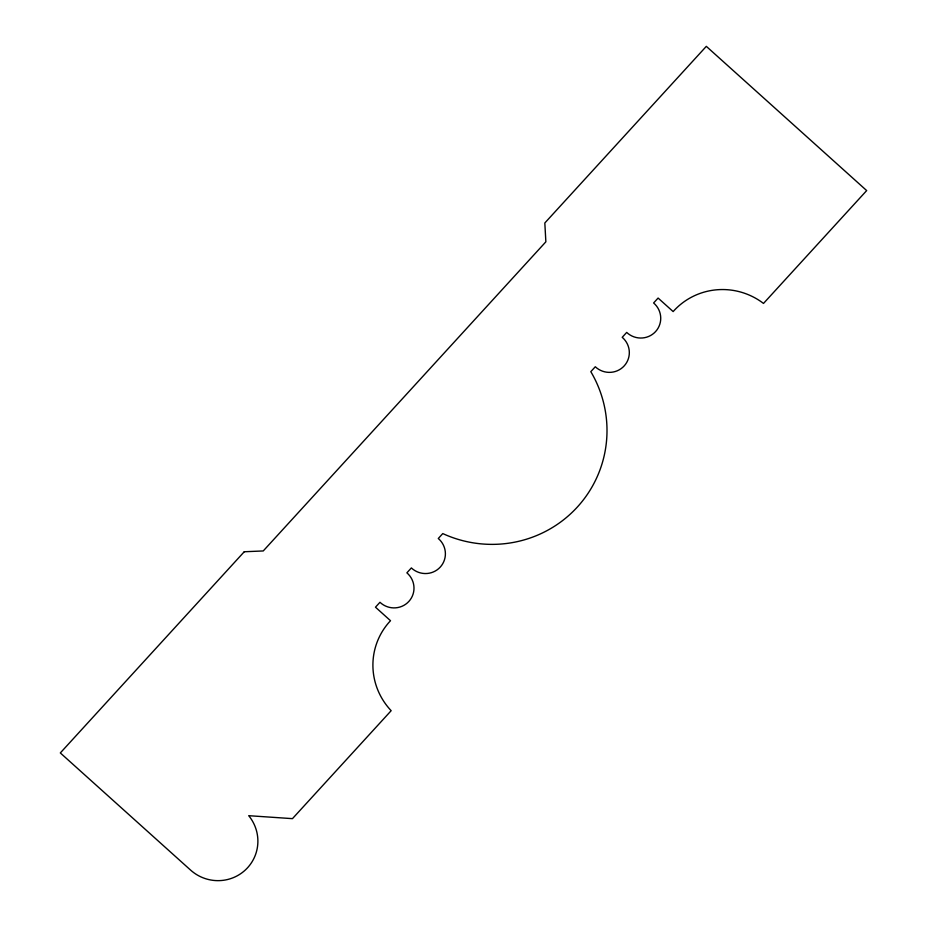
<?xml version="1.0" encoding="UTF-8"?>
<svg xmlns="http://www.w3.org/2000/svg" width="927" height="927" viewBox="0 0 927 927"><rect width="100%" height="100%" fill="white"/><g stroke="black" fill="none" stroke-linecap="round" stroke-linejoin="round"><path stroke-width="1.39" d="M244.253 551.75L60.325 752.933L190.614 870.117A40.487 39.849 26.8 0 0 245.458 869.885A40.487 39.849 26.8 0 0 248.714 815.69L292.457 818.645L391.159 710.696A66.709 65.655 26.8 0 1 390.51 620.708L375.481 607.185L379.966 602.283A20.255 19.93 26.8 0 0 408.853 601.438A20.255 19.93 26.8 0 0 406.883 572.84L411.368 567.927A20.255 19.93 26.8 0 0 440.255 567.092A20.255 19.93 26.8 0 0 438.286 538.494L442.77 533.581A116.79 114.948 26.8 0 0 577.324 507.069A116.79 114.948 26.8 0 0 590.812 371.657L595.296 366.756A20.255 19.93 26.8 0 0 624.184 365.91A20.255 19.93 26.8 0 0 622.214 337.312L626.698 332.411A20.255 19.93 26.8 0 0 655.598 331.565A20.255 19.93 26.8 0 0 653.616 302.967L658.1 298.054L673.141 311.576A66.709 65.655 26.8 0 1 763.5 303.43L866.675 190.58L706.316 46.35L544.821 222.99L545.864 241.82L263.245 550.951L244.253 551.75"/></g></svg>
